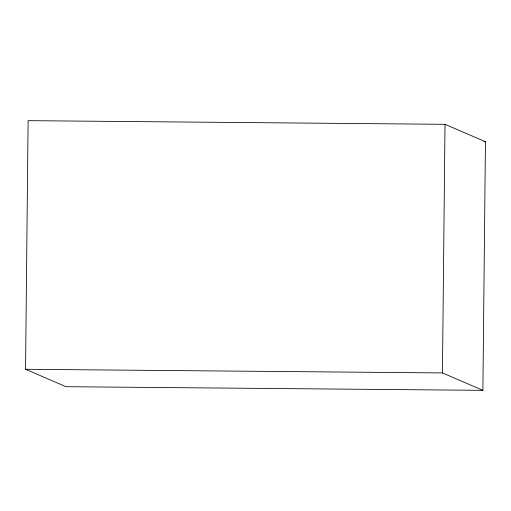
<?xml version="1.0" encoding="UTF-8"?>
<svg xmlns="http://www.w3.org/2000/svg" width="511" height="511" viewBox="0 0 511 511"><rect width="100%" height="100%" fill="white"/><g stroke="black" fill="none" stroke-linecap="round" stroke-linejoin="round"><path stroke-width="0.77" d="M25.55 369.281L28.111 120.66L445.004 124.307L485.45 141.719L482.889 390.34L65.996 386.693L25.55 369.281L442.443 372.928L482.889 390.34M442.443 372.928L445.004 124.307M483.853 141.707L485.45 141.719"/></g></svg>
